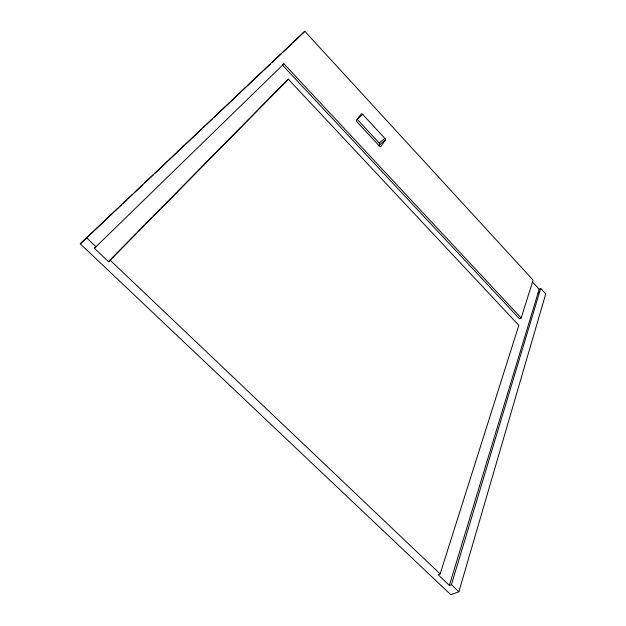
<?xml version="1.0" encoding="UTF-8"?>
<svg xmlns="http://www.w3.org/2000/svg" width="626" height="626" viewBox="0 0 626 626"><rect width="100%" height="100%" fill="white"/><g stroke="black" fill="none" stroke-linecap="round" stroke-linejoin="round"><path stroke-width="0.94" d="M521.153 317.969L533.133 280.127L304.807 31.3L80.277 243.843L450.783 594.7L458.881 591.758L545.723 293.852L540.707 288.375L539.189 289.267L449.39 585.412L438.122 574.707L440.141 573.932L518.829 325.324L288.304 79.166L108.556 261.699L94.409 248.264L283.938 63.829L521.153 317.969L519.572 318.877L282.553 65.167L283.938 63.829M449.39 585.412L451.416 584.653L540.707 288.375M385.381 140.028L380.921 146.547A1.44 0.736 51.8 0 1 379.52 146.132L357.016 121.867A1.455 0.743 50.7 0 1 356.491 120.2L361.288 113.948A1.44 0.728 50.7 0 1 362.712 114.417L384.841 138.385A1.424 0.72 51.8 0 1 385.381 140.028L379.685 144.629L378.683 146.085M108.556 261.699L288.304 79.166M304.807 31.3L293.109 42.552M94.409 248.264L95.981 246.738L86.466 237.692M80.277 243.843L121.421 204.929M122.845 203.583L132.063 194.858M134.191 192.847L142.705 184.795M144.833 182.784L153.347 174.732M154.771 173.394L201.595 129.105M203.012 127.767L212.237 119.042M213.654 117.704L270.409 64.024M271.825 62.686L281.051 53.961M283.179 51.95L291.693 43.898M362.712 114.417L357.094 119.183L379.153 142.994A1.416 0.72 51.8 0 1 379.685 144.629M379.153 142.994L384.841 138.385M538.07 292.937L539.596 292.045M110.153 260.213L440.141 573.932M451.416 584.653L458.881 591.758M532.257 281.716L539.189 289.267"/></g></svg>
